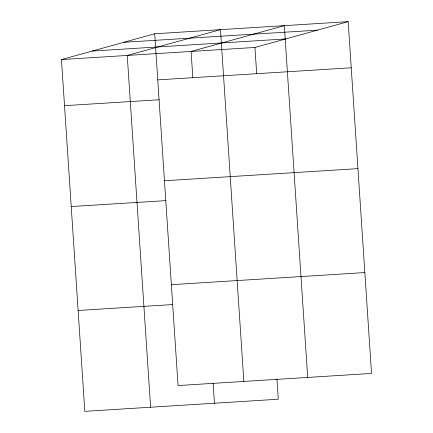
<?xml version="1.0" encoding="UTF-8"?>
<svg xmlns="http://www.w3.org/2000/svg" width="433" height="433" viewBox="0 0 433 433"><rect width="100%" height="100%" fill="white"/><g stroke="black" fill="none" stroke-linecap="round" stroke-linejoin="round"><path stroke-width="0.65" d="M276.963 379.059L278.305 399.231L84.825 411.35L61.459 59.57L154.695 33.769L348.175 21.65L371.541 373.43L178.06 385.549L154.695 33.769M61.459 59.57L254.94 47.451L348.175 21.65M123.925 42.282L317.405 30.164M92.229 51.056L285.71 38.938M157.758 79.883L351.239 67.764M64.522 105.684L159.203 99.752M164.459 180.75L357.939 168.637M71.223 206.552L165.904 200.625M171.36 284.681L364.84 272.563M78.124 310.483L172.81 304.551M307.69 377.43L284.324 25.65L191.094 51.451L192.82 77.512M254.94 47.451L256.672 73.518M243.844 381.43L220.478 29.65L127.242 55.446L150.608 407.231M213.117 383.059L214.459 403.231"/></g></svg>
